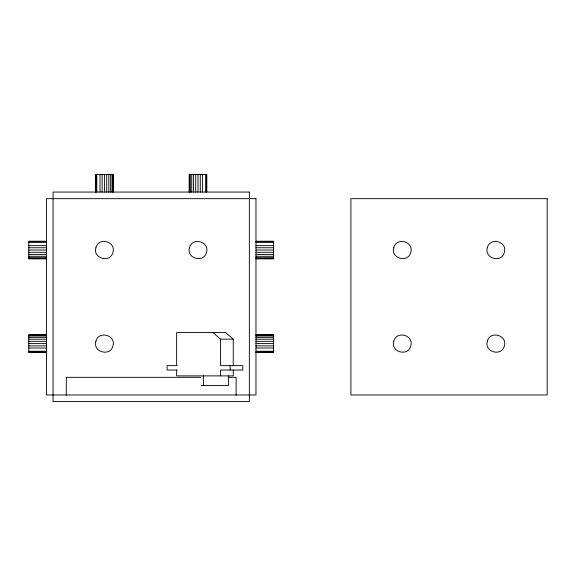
<?xml version="1.0" encoding="UTF-8"?>
<svg xmlns="http://www.w3.org/2000/svg" width="576" height="576" viewBox="0 0 576 576"><rect width="100%" height="100%" fill="white"/><g stroke="black" fill="none" stroke-linecap="round" stroke-linejoin="round"><path stroke-width="0.86" d="M46.447 241.214L28.8 241.214L28.8 258.862L46.447 258.862M255.967 241.214L273.607 241.214L273.607 258.862L255.967 258.862M28.8 241.517L46.447 241.517M255.967 241.517L273.607 241.517M28.8 242.395L46.447 242.395M255.967 242.395L273.607 242.395M28.8 245.628L46.447 245.628M255.967 245.628L273.607 245.628M28.8 247.752L46.447 247.752M255.967 247.752L273.607 247.752M28.8 250.034L46.447 250.034M255.967 250.034L273.607 250.034M28.8 252.317L46.447 252.317M255.967 252.317L273.607 252.317M28.8 254.448L46.447 254.448M255.967 254.448L273.607 254.448M28.8 256.277L46.447 256.277M255.967 256.277L273.607 256.277M28.8 257.674L46.447 257.674M255.967 257.674L273.607 257.674M28.8 258.559L46.447 258.559M255.967 258.559L273.607 258.559M46.447 334.786L28.8 334.786L28.8 352.433L46.447 352.433M255.967 334.786L273.607 334.786L273.607 352.433L255.967 352.433M28.8 335.088L46.447 335.088M255.967 335.088L273.607 335.088M28.8 335.966L46.447 335.966M255.967 335.966L273.607 335.966M28.8 337.37L46.447 337.37M255.967 337.37L273.607 337.37M28.8 339.199L46.447 339.199M212.94 332.554L220.579 339.17L233.258 339.17L233.258 365.63M255.967 339.199L273.607 339.199M28.8 341.323L46.447 341.323M255.967 341.323L273.607 341.323M28.8 343.606L46.447 343.606M255.967 343.606L273.607 343.606M28.8 345.888L46.447 345.888M255.967 345.888L273.607 345.888M28.8 348.019L46.447 348.019M255.967 348.019L273.607 348.019M28.8 351.245L46.447 351.245M255.967 351.245L273.607 351.245M28.8 352.13L46.447 352.13M255.967 352.13L273.607 352.13M177.242 365.63L167.098 365.63L167.098 370.044L177.242 370.044M200.693 377.323L66.29 377.323L66.29 395.294M228.132 377.323L236.117 377.323L236.117 395.294M201.002 385.481L228.614 385.481L228.614 375.89M233.258 339.17L225.619 332.554L176.645 332.554L176.645 365.63M233.258 370.044L233.258 375.89L176.645 375.89L176.645 370.044M230.126 365.63L230.126 370.044M220.579 339.17L220.579 365.63L242.806 365.63L242.806 370.044L220.579 370.044L220.579 375.89M206.813 192.06L206.813 174.42L189.166 174.42L189.166 192.06M206.51 174.42L206.51 192.06M205.632 174.42L205.632 192.06M203.371 375.89L203.371 385.481M202.399 174.42L202.399 192.06M200.275 174.42L200.275 192.06M197.993 174.42L197.993 192.06M195.71 174.42L195.71 192.06M193.579 174.42L193.579 192.06M191.75 174.42L191.75 192.06M190.354 174.42L190.354 192.06M189.468 174.42L189.468 192.06M113.242 192.06L113.242 174.42L95.594 174.42L95.594 192.06M112.939 174.42L112.939 192.06M112.061 174.42L112.061 192.06M110.657 174.42L110.657 192.06M108.828 174.42L108.828 192.06M106.704 174.42L106.704 192.06M104.422 174.42L104.422 192.06M102.139 174.42L102.139 192.06M100.008 174.42L100.008 192.06M96.782 174.42L96.782 192.06M95.897 174.42L95.897 192.06M95.897 247.752C92.549 258.588 110.419 263.376 112.939 252.317C116.287 241.488 98.417 236.693 95.897 247.752M95.897 341.323C92.549 352.159 110.419 356.947 112.939 345.888C116.287 335.059 98.417 330.264 95.897 341.323M189.468 247.752C186.12 258.588 203.99 263.376 206.51 252.317C209.858 241.488 191.988 236.693 189.468 247.752M393.746 247.752C390.398 258.588 408.276 263.376 410.789 252.317C414.137 241.488 396.266 236.693 393.746 247.752M393.746 341.323C390.398 352.159 408.276 356.947 410.789 345.888C414.137 335.059 396.266 330.264 393.746 341.323M487.318 247.752C483.97 258.588 501.847 263.376 504.36 252.317C507.708 241.488 489.838 236.693 487.318 247.752M487.318 341.323C483.97 352.159 501.847 356.947 504.36 345.888C507.708 335.059 489.838 330.264 487.318 341.323M249.35 192.06L53.064 192.06L53.064 401.58L249.35 401.58L249.35 192.06M255.967 198.677L46.447 198.677L46.447 394.963L255.967 394.963L255.967 198.677M547.2 198.677L350.914 198.677L350.914 394.963L547.2 394.963L547.2 198.677"/></g></svg>
